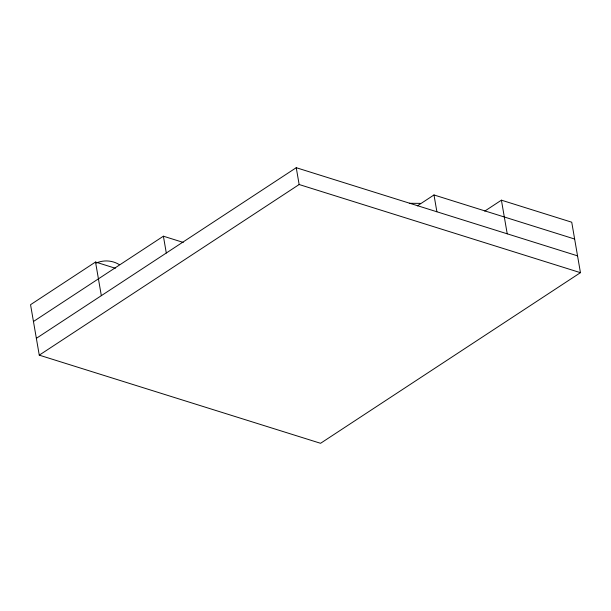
<?xml version="1.0" encoding="UTF-8"?>
<svg xmlns="http://www.w3.org/2000/svg" width="611" height="611" viewBox="0 0 611 611"><rect width="100%" height="100%" fill="white"/><g stroke="black" fill="none" stroke-linecap="round" stroke-linejoin="round"><path stroke-width="0.92" d="M115.357 268.252L95.522 262.035L30.55 304.69L39.264 355.151L320.569 443.296L580.45 272.674L571.736 222.213L501.41 200.171L484.767 211.1M33.452 321.508L163.397 236.197L183.231 242.414M36.362 338.326L296.243 167.704L577.548 255.849M39.264 355.151L299.146 184.522L580.45 272.674M417.351 205.884L433.986 194.955L574.638 239.031M96.24 263.058C103.587 259.759 112.477 260.324 119.298 264.639M409.332 203.287L420.246 203.371M501.41 200.171L507.222 233.814M433.986 194.955L436.896 211.78M296.243 167.704L299.146 184.522M163.397 236.197L166.299 253.015M95.522 262.035L101.334 295.671"/></g></svg>
